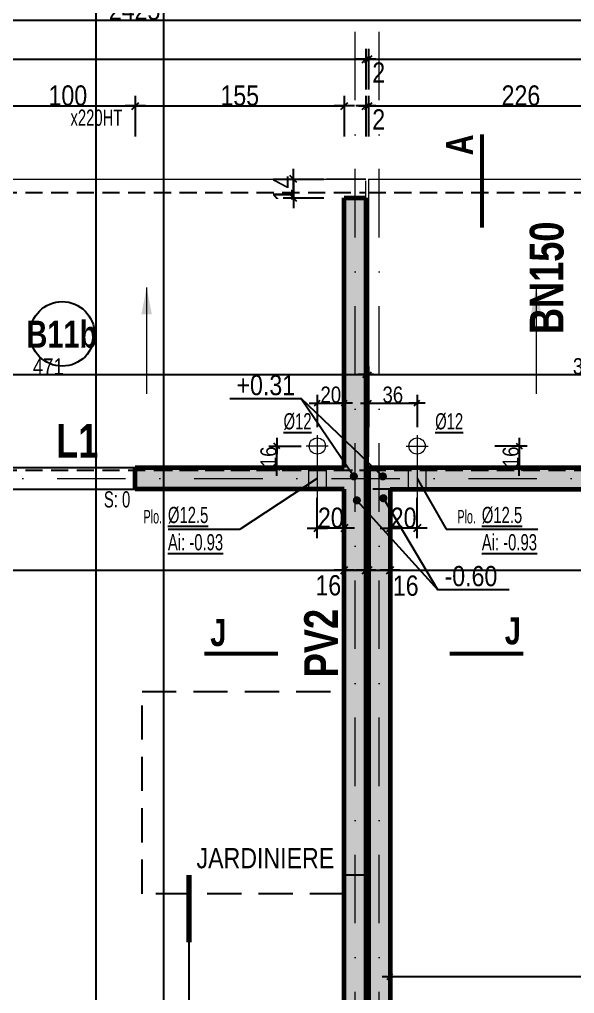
# Model space of a CAD drawing. Header units: millimetres. Extents: x 30537 to 37023, y -37354 to 0.
# Drawn here: x 32076 to 32488, y -34342 to -33620 of the extents above; entities that cross this region are included whole.
import ezdxf
from ezdxf.enums import TextEntityAlignment as Align

# ---------------------------------------------------------------- set-up
doc = ezdxf.new("R2010")
doc.units = ezdxf.units.MM
doc.linetypes.add('CACHEX2', pattern=[19.05, 12.7, -6.35])
doc.linetypes.add('TIRETPTX2', pattern=[50.8, 25.4, -12.7, 0, -12.7])
for name, color, linetype in [('01-Cad  2', 1, 'Continuous'), ('01_cote_gen', 4, 'Continuous'), ('01_linteaux', 2, 'Continuous'), ('01_murs_sup', 2, 'CACHEX2'), ('01_poch_BN', 9, 'Continuous'), ('01_poch_murs', 253, 'Continuous'), ('01_poch_poteaux', 250, 'Continuous'), ('01_resv', 32, 'Continuous'), ('01_texte', 230, 'Continuous'), ('AA_COTES', 2, 'Continuous')]:
    doc.layers.add(name, color=color, linetype=linetype)
doc.layers.add('01_murs_coup', color=5, linetype='Continuous', lineweight=60)
doc.layers.add('01_tram_axes', color=2, linetype='TIRETPTX2', lineweight=9)
doc.styles.add('ARIAL NA', font='ARIALN.TTF')
doc.styles.add('impact', font='impact.ttf')
doc.styles.add('STYLE2', font='ARIALN.TTF')
doc.dimstyles.new('JB50', dxfattribs={"dimscale": 0.1, "dimtxt": 150, "dimasz": 15, "dimexe": 0.1, "dimexo": 0.1, "dimgap": 0.09, "dimtad": 1, "dimdec": 1, "dimdsep": 46, "dimtxsty": 'STYLE2', "dimblk1": 'BOND_G', "dimblk2": 'BOND_D', "dimsah": 1, "dimcen": 1.5, "dimdle": 0.01, "dimse1": 1, "dimse2": 1, "dimclrd": 4, "dimclre": 2, "dimclrt": 6, "dimazin": 2, "dimtfac": 2.333333, "dimtdec": 1, "dimtix": 1, "dimtmove": 2, "dimatfit": 3, "dimldrblk": 'BOND_G', "dimfxl": 1, "dimtolj": 1, "dimtzin": 0, "dimarcsym": 0})
doc.dimstyles.new('JB50res', dxfattribs={"dimscale": 0.1, "dimtxt": 120, "dimasz": 12, "dimexe": 0.1, "dimexo": 0.1, "dimgap": 0.09, "dimtad": 1, "dimdec": 1, "dimdsep": 46, "dimtxsty": 'STYLE2', "dimblk1": 'BOND_G', "dimblk2": 'BOND_D', "dimsah": 1, "dimcen": 1.5, "dimdle": 0.01, "dimse1": 1, "dimse2": 1, "dimclrd": 4, "dimclre": 2, "dimclrt": 6, "dimazin": 2, "dimtfac": 2.333333, "dimtdec": 1, "dimtix": 1, "dimtmove": 2, "dimatfit": 3, "dimldrblk": 'BOND_G', "dimfxl": 1, "dimtolj": 1, "dimtzin": 0, "dimarcsym": 0})

# ---------------------------------------------------------------- blocks, each defined once
blk = doc.blocks.new('BOND_G')
at = {"layer": 'AA_COTES', "color": 0}
for p, q in [((0, -5), (0, 15)), ((5, 0), (-5, 0)), ((1.77, 1.77), (-1.77, -1.77))]:
    blk.add_line(p, q, dxfattribs=at)
blk = doc.blocks.new('BOND_D')
at = {"layer": 'AA_COTES', "color": 0}
for p, q in [((0, 5), (0, -15)), ((5, 0), (-5, 0)), ((-1.77, -1.77), (1.77, 1.77))]:
    blk.add_line(p, q, dxfattribs=at)
blk = doc.blocks.new('*D4085')
at = {"layer": '01_cote_gen', "color": 4, "lineweight": -2, "ltscale": 2, "transparency": 16777216}
blk.add_line((32063.76, -33683.86), (32160.76, -33683.86), dxfattribs=at)
at = {"layer": 'Defpoints', "color": 0, "ltscale": 2, "transparency": 16777216}
for p in [(32062.26, -33682.41), (32162.26, -33682.41), (32162.26, -33683.86)]:
    blk.add_point(p, dxfattribs=at)
at = {"layer": '01_cote_gen', "color": 4, "lineweight": -2, "ltscale": 2, "transparency": 16777216, "xscale": 1.5, "yscale": 1.5, "zscale": 1.5, "rotation": 180}
blk.add_blockref('BOND_G', (32062.26, -33683.86), dxfattribs=at)
at = {"layer": '01_cote_gen', "color": 4, "lineweight": -2, "ltscale": 2, "transparency": 16777216, "xscale": 1.5, "yscale": 1.5, "zscale": 1.5}
blk.add_blockref('BOND_D', (32162.26, -33683.86), dxfattribs=at)
at = {"layer": '01_cote_gen', "color": 6, "lineweight": 0, "ltscale": 2, "transparency": 16777216, "insert": (32112.26, -33676.19), "char_height": 15, "attachment_point": 5, "style": 'STYLE2'}
blk.add_mtext('\\A1;100', dxfattribs=at)
blk = doc.blocks.new('*D4086')
at = {"layer": '01_cote_gen', "color": 4, "lineweight": -2, "ltscale": 2, "transparency": 16777216}
blk.add_line((32336.76, -33683.86), (32559.76, -33683.86), dxfattribs=at)
at = {"layer": 'Defpoints', "color": 0, "ltscale": 2, "transparency": 16777216}
for p in [(32335.26, -33683.31), (32561.26, -33682.41), (32561.26, -33683.86)]:
    blk.add_point(p, dxfattribs=at)
at = {"layer": '01_cote_gen', "color": 4, "lineweight": -2, "ltscale": 2, "transparency": 16777216, "xscale": 1.5, "yscale": 1.5, "zscale": 1.5, "rotation": 180}
blk.add_blockref('BOND_G', (32335.26, -33683.86), dxfattribs=at)
at = {"layer": '01_cote_gen', "color": 4, "lineweight": -2, "ltscale": 2, "transparency": 16777216, "xscale": 1.5, "yscale": 1.5, "zscale": 1.5}
blk.add_blockref('BOND_D', (32561.26, -33683.86), dxfattribs=at)
at = {"layer": '01_cote_gen', "color": 6, "lineweight": 0, "ltscale": 2, "transparency": 16777216, "insert": (32448.26, -33676.19), "char_height": 15, "attachment_point": 5, "style": 'STYLE2'}
blk.add_mtext('\\A1;226', dxfattribs=at)
blk = doc.blocks.new('*D4115')
at = {"layer": '01_cote_gen', "color": 4, "lineweight": -2, "ltscale": 2, "transparency": 16777216}
blk.add_line((32163.76, -33683.86), (32315.76, -33683.86), dxfattribs=at)
at = {"layer": 'Defpoints', "color": 0, "ltscale": 2, "transparency": 16777216}
for p in [(32317.26, -33683.86), (32162.26, -33697.87), (32317.26, -33718.87)]:
    blk.add_point(p, dxfattribs=at)
at = {"layer": '01_cote_gen', "color": 4, "lineweight": -2, "ltscale": 2, "transparency": 16777216, "xscale": 1.5, "yscale": 1.5, "zscale": 1.5, "rotation": 180}
blk.add_blockref('BOND_G', (32162.26, -33683.86), dxfattribs=at)
at = {"layer": '01_cote_gen', "color": 4, "lineweight": -2, "ltscale": 2, "transparency": 16777216, "xscale": 1.5, "yscale": 1.5, "zscale": 1.5}
blk.add_blockref('BOND_D', (32317.26, -33683.86), dxfattribs=at)
at = {"layer": '01_cote_gen', "color": 6, "lineweight": 0, "ltscale": 2, "transparency": 16777216, "insert": (32239.76, -33676.19), "char_height": 15, "attachment_point": 5, "style": 'STYLE2'}
blk.add_mtext('\\A1;155', dxfattribs=at)
blk = doc.blocks.new('*D4119')
at = {"layer": '01_cote_gen', "color": 4, "lineweight": -2, "ltscale": 0.1, "transparency": 16777216}
blk.add_line((30950.77, -33620.33), (33372.76, -33620.33), dxfattribs=at)
at = {"layer": 'Defpoints', "color": 0, "ltscale": 0.1, "transparency": 16777216}
for p in [(33374.26, -33620.33), (30949.27, -33675.4), (33374.26, -33675.4)]:
    blk.add_point(p, dxfattribs=at)
at = {"layer": '01_cote_gen', "color": 4, "lineweight": -2, "ltscale": 0.1, "transparency": 16777216, "xscale": 1.5, "yscale": 1.5, "zscale": 1.5, "rotation": 180}
blk.add_blockref('BOND_G', (30949.27, -33620.33), dxfattribs=at)
at = {"layer": '01_cote_gen', "color": 4, "lineweight": -2, "ltscale": 0.1, "transparency": 16777216, "xscale": 1.5, "yscale": 1.5, "zscale": 1.5}
blk.add_blockref('BOND_D', (33374.26, -33620.33), dxfattribs=at)
at = {"layer": '01_cote_gen', "color": 6, "ltscale": 0.1, "transparency": 16777216, "insert": (32161.76, -33612.67), "char_height": 15, "attachment_point": 5, "style": 'STYLE2'}
blk.add_mtext('\\A1;2425', dxfattribs=at)
blk = doc.blocks.new('*D4120')
at = {"layer": '01_cote_gen', "color": 4, "lineweight": -2, "ltscale": 0.1, "transparency": 16777216}
blk.add_line((32336.76, -33649.1), (33372.76, -33649.1), dxfattribs=at)
at = {"layer": 'Defpoints', "color": 0, "ltscale": 0.1, "transparency": 16777216}
for p in [(32335.26, -33644.32), (33374.26, -33644.32), (33374.26, -33649.1)]:
    blk.add_point(p, dxfattribs=at)
at = {"layer": '01_cote_gen', "color": 4, "lineweight": -2, "ltscale": 0.1, "transparency": 16777216, "xscale": 1.5, "yscale": 1.5, "zscale": 1.5, "rotation": 180}
blk.add_blockref('BOND_G', (32335.26, -33649.1), dxfattribs=at)
at = {"layer": '01_cote_gen', "color": 4, "lineweight": -2, "ltscale": 0.1, "transparency": 16777216, "xscale": 1.5, "yscale": 1.5, "zscale": 1.5}
blk.add_blockref('BOND_D', (33374.26, -33649.1), dxfattribs=at)
at = {"layer": '01_cote_gen', "color": 6, "ltscale": 0.1, "transparency": 16777216, "insert": (32854.76, -33641.44), "char_height": 15, "attachment_point": 5, "style": 'STYLE2'}
blk.add_mtext('\\A1;1039', dxfattribs=at)
blk = doc.blocks.new('*D4121')
at = {"layer": '01_cote_gen', "color": 4, "lineweight": -2, "ltscale": 0.1, "transparency": 16777216}
blk.add_line((30950.77, -33649.1), (32331.76, -33649.1), dxfattribs=at)
at = {"layer": 'Defpoints', "color": 0, "ltscale": 0.1, "transparency": 16777216}
for p in [(30949.27, -33644.32), (32333.26, -33649.1), (32333.26, -33718.87)]:
    blk.add_point(p, dxfattribs=at)
at = {"layer": '01_cote_gen', "color": 4, "lineweight": -2, "ltscale": 0.1, "transparency": 16777216, "xscale": 1.5, "yscale": 1.5, "zscale": 1.5, "rotation": 180}
blk.add_blockref('BOND_G', (30949.27, -33649.1), dxfattribs=at)
at = {"layer": '01_cote_gen', "color": 4, "lineweight": -2, "ltscale": 0.1, "transparency": 16777216, "xscale": 1.5, "yscale": 1.5, "zscale": 1.5}
blk.add_blockref('BOND_D', (32333.26, -33649.1), dxfattribs=at)
at = {"layer": '01_cote_gen', "color": 6, "ltscale": 0.1, "transparency": 16777216, "insert": (31641.26, -33641.44), "char_height": 15, "attachment_point": 5, "style": 'STYLE2'}
blk.add_mtext('\\A1;1384', dxfattribs=at)
blk = doc.blocks.new('*D4122')
at = {"layer": '01_cote_gen', "color": 4, "lineweight": -2, "ltscale": 0.1, "transparency": 16777216}
for p, q in [((32331.76, -33649.1), (32330.26, -33649.1)), ((32335.26, -33649.1), (32333.26, -33649.1)), ((32336.76, -33649.1), (32338.26, -33649.1))]:
    blk.add_line(p, q, dxfattribs=at)
at = {"layer": 'Defpoints', "color": 0, "ltscale": 0.1, "transparency": 16777216}
for p in [(32333.26, -33641.6), (32335.26, -33641.6), (32333.26, -33649.1)]:
    blk.add_point(p, dxfattribs=at)
at = {"layer": '01_cote_gen', "color": 4, "lineweight": -2, "ltscale": 0.1, "transparency": 16777216, "xscale": 1.5, "yscale": 1.5, "zscale": 1.5}
blk.add_blockref('BOND_D', (32333.26, -33649.1), dxfattribs=at)
at = {"layer": '01_cote_gen', "color": 4, "lineweight": -2, "ltscale": 0.1, "transparency": 16777216, "xscale": 1.5, "yscale": 1.5, "zscale": 1.5, "rotation": 180}
blk.add_blockref('BOND_G', (32335.26, -33649.1), dxfattribs=at)
at = {"layer": '01_cote_gen', "color": 6, "ltscale": 0.1, "transparency": 16777216, "insert": (32342.79, -33659.05), "char_height": 15, "attachment_point": 5, "style": 'STYLE2'}
blk.add_mtext('\\A1;2', dxfattribs=at)
blk = doc.blocks.new('*D4126')
at = {"layer": '01_cote_gen', "color": 4, "lineweight": -2, "ltscale": 2, "transparency": 16777216}
blk.add_line((32369.76, -33996.93), (32352.76, -33996.93), dxfattribs=at)
at = {"layer": 'Defpoints', "color": 0, "ltscale": 2, "transparency": 16777216}
for p in [(32371.26, -33974.43), (32351.26, -33976.97), (32351.26, -33996.93)]:
    blk.add_point(p, dxfattribs=at)
at = {"layer": '01_cote_gen', "color": 4, "lineweight": -2, "ltscale": 2, "transparency": 16777216, "xscale": 1.5, "yscale": 1.5, "zscale": 1.5, "rotation": 180}
blk.add_blockref('BOND_D', (32351.26, -33996.93), dxfattribs=at)
at = {"layer": '01_cote_gen', "color": 4, "lineweight": -2, "ltscale": 2, "transparency": 16777216, "xscale": 1.5, "yscale": 1.5, "zscale": 1.5}
blk.add_blockref('BOND_G', (32371.26, -33996.93), dxfattribs=at)
at = {"layer": '01_cote_gen', "color": 6, "lineweight": 0, "ltscale": 2, "transparency": 16777216, "insert": (32361.26, -33989.26), "char_height": 15, "attachment_point": 5, "style": 'STYLE2'}
blk.add_mtext('\\A1;20', dxfattribs=at)
blk = doc.blocks.new('*D4167')
at = {"layer": '01_cote_gen', "color": 4, "lineweight": -2, "ltscale": 0.1, "transparency": 16777216}
blk.add_line((31584.76, -34028), (32315.76, -34028), dxfattribs=at)
at = {"layer": 'Defpoints', "color": 0, "ltscale": 0.1, "transparency": 16777216}
for p in [(32317.26, -34028), (31583.26, -34057.42), (32317.26, -34066.37)]:
    blk.add_point(p, dxfattribs=at)
at = {"layer": '01_cote_gen', "color": 4, "lineweight": -2, "ltscale": 0.1, "transparency": 16777216, "xscale": 1.5, "yscale": 1.5, "zscale": 1.5, "rotation": 180}
blk.add_blockref('BOND_G', (31583.26, -34028), dxfattribs=at)
at = {"layer": '01_cote_gen', "color": 4, "lineweight": -2, "ltscale": 0.1, "transparency": 16777216, "xscale": 1.5, "yscale": 1.5, "zscale": 1.5}
blk.add_blockref('BOND_D', (32317.26, -34028), dxfattribs=at)
at = {"layer": '01_cote_gen', "color": 6, "ltscale": 0.1, "transparency": 16777216, "insert": (31950.26, -34020.33), "char_height": 15, "attachment_point": 5, "style": 'STYLE2'}
blk.add_mtext('\\A1;734', dxfattribs=at)
blk = doc.blocks.new('*D4168')
at = {"layer": '01_cote_gen', "color": 4, "lineweight": -2, "ltscale": 0.1, "transparency": 16777216}
blk.add_line((32318.76, -34028), (32331.76, -34028), dxfattribs=at)
at = {"layer": 'Defpoints', "color": 0, "ltscale": 0.1, "transparency": 16777216}
for p in [(32333.26, -34028), (32333.26, -34036.07), (32317.26, -34066.37)]:
    blk.add_point(p, dxfattribs=at)
at = {"layer": '01_cote_gen', "color": 4, "lineweight": -2, "ltscale": 0.1, "transparency": 16777216, "xscale": 1.5, "yscale": 1.5, "zscale": 1.5, "rotation": 180}
blk.add_blockref('BOND_G', (32317.26, -34028), dxfattribs=at)
at = {"layer": '01_cote_gen', "color": 4, "lineweight": -2, "ltscale": 0.1, "transparency": 16777216, "xscale": 1.5, "yscale": 1.5, "zscale": 1.5}
blk.add_blockref('BOND_D', (32333.26, -34028), dxfattribs=at)
at = {"layer": '01_cote_gen', "color": 6, "ltscale": 0.1, "transparency": 16777216, "insert": (32305.41, -34039.37), "char_height": 15, "attachment_point": 5, "style": 'STYLE2'}
blk.add_mtext('\\A1;16', dxfattribs=at)
blk = doc.blocks.new('*D4169')
at = {"layer": '01_cote_gen', "color": 4, "lineweight": -2, "ltscale": 0.1, "transparency": 16777216}
blk.add_line((32336.76, -34028), (32349.76, -34028), dxfattribs=at)
at = {"layer": 'Defpoints', "color": 0, "ltscale": 0.1, "transparency": 16777216}
for p in [(32351.26, -34028), (32335.26, -34043.41), (32351.26, -34043.41)]:
    blk.add_point(p, dxfattribs=at)
at = {"layer": '01_cote_gen', "color": 4, "lineweight": -2, "ltscale": 0.1, "transparency": 16777216, "xscale": 1.5, "yscale": 1.5, "zscale": 1.5, "rotation": 180}
blk.add_blockref('BOND_G', (32335.26, -34028), dxfattribs=at)
at = {"layer": '01_cote_gen', "color": 4, "lineweight": -2, "ltscale": 0.1, "transparency": 16777216, "xscale": 1.5, "yscale": 1.5, "zscale": 1.5}
blk.add_blockref('BOND_D', (32351.26, -34028), dxfattribs=at)
at = {"layer": '01_cote_gen', "color": 6, "ltscale": 0.1, "transparency": 16777216, "insert": (32362.84, -34039.62), "char_height": 15, "attachment_point": 5, "style": 'STYLE2'}
blk.add_mtext('\\A1;16', dxfattribs=at)
blk = doc.blocks.new('*D4170')
at = {"layer": '01_cote_gen', "color": 4, "lineweight": -2, "ltscale": 0.1, "transparency": 16777216}
blk.add_line((32352.76, -34028), (33356.76, -34028), dxfattribs=at)
at = {"layer": 'Defpoints', "color": 0, "ltscale": 0.1, "transparency": 16777216}
for p in [(33358.26, -34028), (32351.26, -34043.41), (33358.26, -34047.22)]:
    blk.add_point(p, dxfattribs=at)
at = {"layer": '01_cote_gen', "color": 4, "lineweight": -2, "ltscale": 0.1, "transparency": 16777216, "xscale": 1.5, "yscale": 1.5, "zscale": 1.5, "rotation": 180}
blk.add_blockref('BOND_G', (32351.26, -34028), dxfattribs=at)
at = {"layer": '01_cote_gen', "color": 4, "lineweight": -2, "ltscale": 0.1, "transparency": 16777216, "xscale": 1.5, "yscale": 1.5, "zscale": 1.5}
blk.add_blockref('BOND_D', (33358.26, -34028), dxfattribs=at)
at = {"layer": '01_cote_gen', "color": 6, "ltscale": 0.1, "transparency": 16777216, "insert": (32854.76, -34020.33), "char_height": 15, "attachment_point": 5, "style": 'STYLE2'}
blk.add_mtext('\\A1;1007', dxfattribs=at)
blk = doc.blocks.new('*D4257')
at = {"layer": '01_cote_gen', "color": 4, "lineweight": -2, "ltscale": 0.1, "transparency": 16777216}
for p, q in [((32331.76, -33683.86), (32330.26, -33683.86)), ((32335.26, -33683.86), (32333.26, -33683.86)), ((32336.76, -33683.86), (32338.26, -33683.86))]:
    blk.add_line(p, q, dxfattribs=at)
at = {"layer": 'Defpoints', "color": 0, "ltscale": 0.1, "transparency": 16777216}
for p in [(32333.26, -33676.36), (32335.26, -33676.36), (32333.26, -33683.86)]:
    blk.add_point(p, dxfattribs=at)
at = {"layer": '01_cote_gen', "color": 4, "lineweight": -2, "ltscale": 0.1, "transparency": 16777216, "xscale": 1.5, "yscale": 1.5, "zscale": 1.5}
blk.add_blockref('BOND_D', (32333.26, -33683.86), dxfattribs=at)
at = {"layer": '01_cote_gen', "color": 4, "lineweight": -2, "ltscale": 0.1, "transparency": 16777216, "xscale": 1.5, "yscale": 1.5, "zscale": 1.5, "rotation": 180}
blk.add_blockref('BOND_G', (32335.26, -33683.86), dxfattribs=at)
at = {"layer": '01_cote_gen', "color": 6, "ltscale": 0.1, "transparency": 16777216, "insert": (32342.79, -33693.81), "char_height": 15, "attachment_point": 5, "style": 'STYLE2'}
blk.add_mtext('\\A1;2', dxfattribs=at)
blk = doc.blocks.new('*D4276')
at = {"layer": '01_cote_gen', "color": 4, "lineweight": -2, "ltscale": 2, "transparency": 16777216}
for p, q in [((32279.49, -33736.51), (32279.49, -33735.01)), ((32279.49, -33738.01), (32279.49, -33752.01)), ((32279.49, -33753.51), (32279.49, -33755.01))]:
    blk.add_line(p, q, dxfattribs=at)
at = {"layer": 'Defpoints', "color": 0, "ltscale": 2, "transparency": 16777216}
for p in [(32315.26, -33738.01), (32279.49, -33752.01), (32319.73, -33752.01)]:
    blk.add_point(p, dxfattribs=at)
at = {"layer": '01_cote_gen', "color": 4, "lineweight": -2, "ltscale": 2, "transparency": 16777216, "xscale": 1.5, "yscale": 1.5, "zscale": 1.5}
for name, p, rotation in [('BOND_G', (32279.49, -33738.01), 270), ('BOND_D', (32279.49, -33752.01), 90)]:
    blk.add_blockref(name, p, dxfattribs=dict(at, rotation=rotation))
at = {"layer": '01_cote_gen', "color": 6, "lineweight": 0, "ltscale": 2, "transparency": 16777216, "insert": (32271.95, -33745.01), "char_height": 15, "attachment_point": 5, "rotation": 90, "style": 'STYLE2'}
blk.add_mtext('\\A1;14', dxfattribs=at)
blk = doc.blocks.new('*D3909')
at = {"layer": '01_cote_gen', "color": 4, "lineweight": -2, "transparency": 16777216}
blk.add_line((32336.46, -33904.11), (32370.06, -33904.11), dxfattribs=at)
at = {"layer": 'Defpoints', "color": 0, "transparency": 16777216}
for p in [(32371.26, -33904.11), (32335.26, -33914.33), (32371.26, -33937.19)]:
    blk.add_point(p, dxfattribs=at)
at = {"layer": '01_cote_gen', "color": 4, "lineweight": -2, "transparency": 16777216, "xscale": 1.2, "yscale": 1.2, "zscale": 1.2, "rotation": 180}
blk.add_blockref('BOND_G', (32335.26, -33904.11), dxfattribs=at)
at = {"layer": '01_cote_gen', "color": 4, "lineweight": -2, "transparency": 16777216, "xscale": 1.2, "yscale": 1.2, "zscale": 1.2}
blk.add_blockref('BOND_D', (32371.26, -33904.11), dxfattribs=at)
at = {"layer": '01_cote_gen', "color": 6, "lineweight": 0, "transparency": 16777216, "insert": (32353.26, -33897.98), "char_height": 12, "attachment_point": 5, "style": 'STYLE2'}
blk.add_mtext('\\A1;36', dxfattribs=at)
blk = doc.blocks.new('*D4277')
at = {"layer": '01_cote_gen', "color": 4, "lineweight": -2, "transparency": 16777216}
blk.add_line((32446.96, -33937.21), (32446.96, -33950.81), dxfattribs=at)
at = {"layer": 'Defpoints', "color": 0, "transparency": 16777216}
for p in [(32379.42, -33936.01), (32421.01, -33952.01), (32446.96, -33952.01)]:
    blk.add_point(p, dxfattribs=at)
at = {"layer": '01_cote_gen', "color": 4, "lineweight": -2, "transparency": 16777216, "xscale": 1.2, "yscale": 1.2, "zscale": 1.2}
for name, p, rotation in [('BOND_G', (32446.96, -33936.01), 90), ('BOND_D', (32446.96, -33952.01), 270)]:
    blk.add_blockref(name, p, dxfattribs=dict(at, rotation=rotation))
at = {"layer": '01_cote_gen', "color": 6, "lineweight": 0, "transparency": 16777216, "insert": (32440.82, -33944.01), "char_height": 12, "attachment_point": 5, "rotation": 90, "style": 'STYLE2'}
blk.add_mtext('\\A1;16', dxfattribs=at)
blk = doc.blocks.new('*D4391')
at = {"layer": '01_cote_gen', "color": 4, "lineweight": -2, "ltscale": 0.1, "transparency": 16777216}
blk.add_line((32352.46, -34329.35), (32716.08, -34329.35), dxfattribs=at)
at = {"layer": 'Defpoints', "color": 0, "ltscale": 0.1, "transparency": 16777216}
for p in [(32717.28, -34329.35), (32351.26, -34360.03), (32717.28, -34373.99)]:
    blk.add_point(p, dxfattribs=at)
at = {"layer": '01_cote_gen', "color": 4, "lineweight": -2, "ltscale": 0.1, "transparency": 16777216, "xscale": 1.2, "yscale": 1.2, "zscale": 1.2, "rotation": 180}
blk.add_blockref('BOND_G', (32351.26, -34329.35), dxfattribs=at)
at = {"layer": '01_cote_gen', "color": 4, "lineweight": -2, "ltscale": 0.1, "transparency": 16777216, "xscale": 1.2, "yscale": 1.2, "zscale": 1.2}
blk.add_blockref('BOND_D', (32717.28, -34329.35), dxfattribs=at)
at = {"layer": '01_cote_gen', "color": 6, "ltscale": 0.1, "transparency": 16777216, "insert": (32534.27, -34323.22), "char_height": 12, "attachment_point": 5, "style": 'STYLE2'}
blk.add_mtext('\\A1;366', dxfattribs=at)
blk = doc.blocks.new('*D4416')
at = {"layer": '01_poch_poteaux', "color": 4, "lineweight": -2, "ltscale": 0.1, "transparency": 16777216}
blk.add_line((32267.26, -33950.81), (32267.26, -33937.21), dxfattribs=at)
at = {"layer": 'Defpoints', "color": 0, "ltscale": 0.1, "transparency": 16777216}
for p in [(32267.26, -33936.01), (32289.11, -33936.01), (32284.06, -33952.01)]:
    blk.add_point(p, dxfattribs=at)
at = {"layer": '01_poch_poteaux', "color": 4, "lineweight": -2, "ltscale": 0.1, "transparency": 16777216, "xscale": 1.2, "yscale": 1.2, "zscale": 1.2}
for name, p, rotation in [('BOND_D', (32267.26, -33936.01), 90), ('BOND_G', (32267.26, -33952.01), 270)]:
    blk.add_blockref(name, p, dxfattribs=dict(at, rotation=rotation))
at = {"layer": '01_poch_poteaux', "color": 6, "ltscale": 0.1, "transparency": 16777216, "insert": (32261.13, -33944.01), "char_height": 12, "attachment_point": 5, "rotation": 90, "style": 'STYLE2'}
blk.add_mtext('\\A1;16', dxfattribs=at)
blk = doc.blocks.new('*D4069')
at = {"layer": '01_poch_poteaux', "color": 4, "lineweight": -2, "ltscale": 0.1, "transparency": 16777216}
blk.add_line((32298.46, -33904.11), (32316.06, -33904.11), dxfattribs=at)
at = {"layer": 'Defpoints', "color": 0, "ltscale": 0.1, "transparency": 16777216}
for p in [(32317.26, -33904.11), (32317.26, -33906.57), (32297.26, -33925.66)]:
    blk.add_point(p, dxfattribs=at)
at = {"layer": '01_poch_poteaux', "color": 4, "lineweight": -2, "ltscale": 0.1, "transparency": 16777216, "xscale": 1.2, "yscale": 1.2, "zscale": 1.2, "rotation": 180}
blk.add_blockref('BOND_G', (32297.26, -33904.11), dxfattribs=at)
at = {"layer": '01_poch_poteaux', "color": 4, "lineweight": -2, "ltscale": 0.1, "transparency": 16777216, "xscale": 1.2, "yscale": 1.2, "zscale": 1.2}
blk.add_blockref('BOND_D', (32317.26, -33904.11), dxfattribs=at)
at = {"layer": '01_poch_poteaux', "color": 6, "ltscale": 0.1, "transparency": 16777216, "insert": (32307.26, -33897.98), "char_height": 12, "attachment_point": 5, "style": 'STYLE2'}
blk.add_mtext('\\A1;20', dxfattribs=at)
blk = doc.blocks.new('*D4417')
at = {"layer": '01_cote_gen', "color": 4, "lineweight": -2, "ltscale": 2, "transparency": 16777216}
blk.add_line((32315.76, -33996.93), (32298.76, -33996.93), dxfattribs=at)
at = {"layer": 'Defpoints', "color": 0, "ltscale": 2, "transparency": 16777216}
for p in [(32297.26, -33975.62), (32317.26, -33982.18), (32297.26, -33996.93)]:
    blk.add_point(p, dxfattribs=at)
at = {"layer": '01_cote_gen', "color": 4, "lineweight": -2, "ltscale": 2, "transparency": 16777216, "xscale": 1.5, "yscale": 1.5, "zscale": 1.5, "rotation": 180}
blk.add_blockref('BOND_D', (32297.26, -33996.93), dxfattribs=at)
at = {"layer": '01_cote_gen', "color": 4, "lineweight": -2, "ltscale": 2, "transparency": 16777216, "xscale": 1.5, "yscale": 1.5, "zscale": 1.5}
blk.add_blockref('BOND_G', (32317.26, -33996.93), dxfattribs=at)
at = {"layer": '01_cote_gen', "color": 6, "lineweight": 0, "ltscale": 2, "transparency": 16777216, "insert": (32307.26, -33989.26), "char_height": 15, "attachment_point": 5, "style": 'STYLE2'}
blk.add_mtext('\\A1;20', dxfattribs=at)
blk = doc.blocks.new('*D4420')
at = {"layer": '01_cote_gen', "color": 4, "lineweight": -2, "ltscale": 0.1, "transparency": 16777216}
blk.add_line((31863.46, -33883.07), (32332.07, -33883.07), dxfattribs=at)
at = {"layer": 'Defpoints', "color": 0, "ltscale": 0.1, "transparency": 16777216}
for p in [(32333.27, -33883.07), (31862.26, -33901.07), (32333.27, -33951.59)]:
    blk.add_point(p, dxfattribs=at)
at = {"layer": '01_cote_gen', "color": 4, "lineweight": -2, "ltscale": 0.1, "transparency": 16777216, "xscale": 1.2, "yscale": 1.2, "zscale": 1.2, "rotation": 180}
blk.add_blockref('BOND_G', (31862.26, -33883.07), dxfattribs=at)
at = {"layer": '01_cote_gen', "color": 4, "lineweight": -2, "ltscale": 0.1, "transparency": 16777216, "xscale": 1.2, "yscale": 1.2, "zscale": 1.2}
blk.add_blockref('BOND_D', (32333.27, -33883.07), dxfattribs=at)
at = {"layer": '01_cote_gen', "color": 6, "ltscale": 0.1, "transparency": 16777216, "insert": (32097.76, -33877.04), "char_height": 12, "attachment_point": 5, "style": 'STYLE2'}
blk.add_mtext('\\A1;471', dxfattribs=at)
blk = doc.blocks.new('*D4422')
at = {"layer": '01_cote_gen', "color": 4, "lineweight": -2, "ltscale": 0.1, "transparency": 16777216}
blk.add_line((32336.46, -33883.07), (32660.06, -33883.07), dxfattribs=at)
at = {"layer": 'Defpoints', "color": 0, "ltscale": 0.1, "transparency": 16777216}
for p in [(32661.26, -33883.07), (32661.26, -33893), (32335.26, -33952.01)]:
    blk.add_point(p, dxfattribs=at)
at = {"layer": '01_cote_gen', "color": 4, "lineweight": -2, "ltscale": 0.1, "transparency": 16777216, "xscale": 1.2, "yscale": 1.2, "zscale": 1.2, "rotation": 180}
blk.add_blockref('BOND_G', (32335.26, -33883.07), dxfattribs=at)
at = {"layer": '01_cote_gen', "color": 4, "lineweight": -2, "ltscale": 0.1, "transparency": 16777216, "xscale": 1.2, "yscale": 1.2, "zscale": 1.2}
blk.add_blockref('BOND_D', (32661.26, -33883.07), dxfattribs=at)
at = {"layer": '01_cote_gen', "color": 6, "ltscale": 0.1, "transparency": 16777216, "insert": (32498.26, -33876.93), "char_height": 12, "attachment_point": 5, "style": 'STYLE2'}
blk.add_mtext('\\A1;326', dxfattribs=at)

msp = doc.modelspace()

# ---------------------------------------------------------------- hatches: boundary and pattern name
at = {"layer": '01_poch_murs', "ltscale": 0.1}
h = msp.add_hatch(color=256, dxfattribs=at)
h.dxf.hatch_style = 1
h.paths.add_polyline_path([(31662.26, -33952.01), (31565.27, -33952.01), (31565.27, -33752.01), (31565.27, -33952.01), (31462.26, -33952.01), (31462.26, -33968.01), (31565.26, -33968.01), (31565.26, -34613.01), (31583.26, -34613.01), (31583.26, -34579.01), (31959.27, -34579.01), (31959.26, -34560.98), (31583.26, -34561.01), (31583.26, -33968.01), (31662.26, -33968.01)])
h.paths.add_polyline_path([(31362.26, -33952.01), (31262.26, -33952.01), (31262.26, -33968.01), (31362.26, -33968.01)])
h.paths.add_polyline_path([(31062.26, -33952.01), (30949.27, -33952.01), (30949.27, -34424.01), (30965.27, -34424.01), (30965.27, -33968.01), (31062.26, -33968.01)])
h.paths.add_polyline_path([(32062.26, -33952.01), (31862.26, -33952.01), (31862.26, -33968.01), (32062.26, -33968.01)])
h.paths.add_polyline_path([(32333.26, -33752.01), (32317.27, -33752.01), (32317.27, -33952.01), (32317.26, -33952.01), (32162.26, -33952.01), (32162.26, -33968.01), (32317.26, -33968.01), (32317.26, -34561.01), (32061.26, -34561.01), (32061.26, -34579.01), (32333.26, -34578.99)])
h.paths.add_polyline_path([(32561.26, -33952.01), (32335.26, -33952.01), (32335.26, -34579.01), (32587.26, -34579.01), (32587.26, -34561.01), (32351.26, -34561.01), (32351.26, -33968.01), (32561.26, -33968.01)])
h.paths.add_polyline_path([(32819.26, -33952.01), (32661.26, -33952.01), (32661.26, -33968.01), (32819.26, -33968.01)])
h.paths.add_polyline_path([(33137.26, -33952.01), (32919.26, -33952.01), (32919.26, -33968.01), (33137.26, -33968.01)])
h.paths.add_polyline_path([(33374.26, -33952.01), (33237.26, -33952.01), (33237.26, -33968.01), (33358.26, -33968.01), (33358.26, -34019.01), (33374.26, -34019.01)])
h.paths.add_polyline_path([(33374.26, -34219.01), (33358.26, -34219.01), (33358.76, -34365.05), (33374.76, -34365.05)])
h.paths.add_polyline_path([(33374.76, -34465.05), (33358.76, -34465.05), (33358.26, -34635.01), (32932.26, -34635.01), (32932.26, -34570.01), (32912.26, -34570.01), (32912.26, -34635.01), (32746.26, -34635.01), (32746.26, -34561.01), (32689.26, -34561.01), (32689.26, -34579.01), (32728.26, -34579.01), (32728.26, -34709.01), (32689.26, -34709.01), (32689.26, -34727.01), (32746.26, -34727.01), (32746.26, -34653.01), (32912.26, -34653.01), (32912.26, -34718.01), (32932.26, -34718.01), (32932.26, -34653.01), (33358.26, -34653.01), (33358.26, -34823.01), (33374.26, -34823.01)])
h.paths.add_polyline_path([(32587.26, -34709.01), (32335.26, -34709.01), (32335.26, -35336.01), (32596.26, -35336.01), (32596.26, -35320.01), (32351.26, -35320.01), (32351.26, -34727.01), (32587.26, -34727.01)])
h.paths.add_polyline_path([(33374.26, -34923.01), (33358.26, -34923.01), (33358.26, -35019.01), (33374.26, -35019.01)])
h.paths.add_polyline_path([(31977.26, -34741.99), (31992.26, -34741.99), (31992.26, -34723.99), (31894.26, -34723.99), (31894.26, -34741.99), (31957.26, -34741.99), (31957.26, -34904.99), (31732.26, -34904.99), (31732.26, -34741.99), (31792.26, -34741.99), (31792.26, -34723.99), (31712.26, -34723.99), (31712.26, -35144.98), (31938.23, -35144.98), (31938.23, -35309.98), (31713.26, -35309.98), (31713.26, -35493.98), (31731.26, -35493.98), (31731.26, -35329.98), (31958.23, -35329.98), (31958.23, -35101.99), (32317.26, -35101.99), (32317.26, -35375.01), (32333.26, -35375.01), (32333.26, -34723.99), (32094.26, -34723.99), (32094.26, -34741.99), (32317.26, -34741.99), (32317.26, -35081.99), (31977.26, -35081.99)])
h.paths.add_polyline_path([(31957.26, -34924.99), (31957.26, -35014.99), (31732.26, -35014.99), (31732.26, -34924.99)], flags=16)
h.paths.add_polyline_path([(31957.26, -35034.99), (31957.26, -35081.99), (31938.23, -35081.99), (31938.23, -35124.98), (31732.26, -35124.98), (31732.26, -35034.99)], flags=16)
h.paths.add_polyline_path([(31583.26, -34715.01), (31565.26, -34715.01), (31565.26, -34779.01), (30965.27, -34779.01), (30965.27, -34524.01), (30949.27, -34524.01), (30949.27, -34924.01), (30965.27, -34924.01), (30965.27, -34797.01), (31565.26, -34797.01), (31565.26, -35203), (31583.26, -35203)])
h.paths.add_polyline_path([(31583.26, -35305), (31565.26, -35305), (31565.29, -35591.01), (30965.29, -35591.01), (30965.27, -35529.01), (30949.27, -35529.01), (30949.27, -35820.01), (30965.27, -35820.01), (30965.29, -35609.01), (31565.29, -35609.01), (31565.26, -35814.01), (31606.26, -35814.01), (31606.26, -35796.01), (31583.26, -35796.01)])
h.paths.add_polyline_path([(31731.26, -35595.98), (31713.26, -35595.98), (31713.26, -35796.01), (31708.26, -35796.01), (31708.26, -35814.01), (31713.26, -35814.01), (31713.26, -36205), (31482.26, -36205), (31482.26, -36223), (31713.26, -36223), (31713.26, -36381.01), (31953.26, -36381.01), (31953.26, -36645.01), (31698.27, -36645.01), (31698.27, -36661.01), (32031.27, -36661.01), (32031.27, -36645.01), (31969.26, -36645.01), (31969.26, -36381.01), (31987.26, -36381.01), (31987.26, -36365.01), (31731.26, -36365.01)])
h.paths.add_polyline_path([(32333.26, -35475.01), (32317.26, -35475.01), (32317.26, -35719.01), (32333.26, -35719.01)])
h.paths.add_polyline_path([(32333.26, -35819.01), (32317.26, -35819.01), (32317.26, -36019.01), (32333.26, -36019.01)])
h.paths.add_polyline_path([(32333.26, -36119.01), (32317.26, -36119.01), (32317.26, -36365.01), (32287.26, -36365.01), (32287.26, -36381.01), (32333.26, -36381.01)])
h.paths.add_polyline_path([(31328.27, -36365), (31290.27, -36365.01), (31290.27, -36381.01), (31312.27, -36381), (31312.27, -36645), (31251.27, -36645.01), (31251.27, -36661.01), (31351.27, -36661.01), (31351.27, -36645.01), (31328.27, -36645.01)])
h.paths.add_polyline_path([(30965.27, -36225.01), (30949.27, -36225.01), (30949.27, -36381.01), (30990.27, -36381.01), (30990.27, -36365.01), (30965.27, -36365.01)])
h.paths.add_polyline_path([(30965.27, -35920.01), (30949.27, -35920.01), (30949.27, -36125.01), (30965.27, -36125.01)])
h.paths.add_polyline_path([(31598.27, -36645.01), (31451.27, -36645.01), (31451.27, -36661.01), (31598.27, -36661.01)])
h.paths.add_polyline_path([(31964.26, -34760.38), (31964.41, -34760.38), (31964.41, -34749.79), (31964.26, -34749.79)], flags=16)
h.paths.add_polyline_path([(31317.06, -36497.71), (31317.06, -36466.48)], flags=16)
at = {"layer": '01_poch_poteaux', "ltscale": 0.1}
h = msp.add_hatch(color=256, dxfattribs=at)
h.dxf.hatch_style = 1
h.paths.add_polyline_path([(32333.26, -33752.01), (32325.26, -33752.01), (32325.26, -33954.01), (32333.26, -33954.01)])
h.paths.add_polyline_path([(32325.26, -33752.01), (32317.27, -33752.01), (32317.27, -33952.01), (32317.27, -33954.01), (32325.26, -33954.01)])
h.paths.add_polyline_path([(32333.26, -33954.01), (32325.26, -33954.01), (32325.26, -33960.01), (32333.26, -33960.01)])
h.paths.add_polyline_path([(32325.26, -33954.01), (32317.27, -33954.01), (32317.27, -33960.01), (32325.26, -33960.01)])
h.paths.add_polyline_path([(32333.26, -33960.01), (32325.26, -33960.01), (32325.26, -34254.06), (32333.26, -34254.06)])
h.paths.add_polyline_path([(32325.26, -33960.01), (32317.27, -33960.01), (32317.27, -33968.01), (32317.26, -33968.01), (32317.26, -34254.06), (32325.26, -34254.06)])

# ---------------------------------------------------------------- linework, layer by layer
at = {"layer": '01-Cad  2'}
for p, q in [((32133.29, -37354.02), (32133.29, -33154.02)), ((32183.29, -33204.02), (32183.29, -37304.02))]:
    msp.add_line(p, q, dxfattribs=at)
at = {"layer": '01_linteaux', "lineweight": 0}
for p, q in [((31871.27, -33738.01), (32333.27, -33738.01)), ((32333.26, -33738.01), (32304.16, -33738.01)), ((32335.26, -33738.01), (32335.26, -33944.01)), ((32335.26, -33738.01), (32873.26, -33738.01)), ((32297.26, -33927.85), (32297.26, -33944.16)), ((32371.26, -33927.85), (32371.26, -33944.16)), ((32305.42, -33936.01), (32289.11, -33936.01)), ((32363.11, -33936.01), (32379.42, -33936.01)), ((32335.26, -33952.01), (32335.26, -33944.01))]:
    msp.add_line(p, q, dxfattribs=at)
at = {"layer": '01_linteaux', "color": 230, "lineweight": 0}
for p, q in [((32170.69, -33818.51), (32170.69, -33897.37)), ((32459.56, -33818.51), (32459.56, -33897.37))]:
    msp.add_line(p, q, dxfattribs=at)
at = {"layer": '01_linteaux', "ltscale": 0.1}
for p, q in [((32062.26, -33952.01), (32162.26, -33952.01)), ((32062.26, -33968.01), (32162.26, -33968.01))]:
    msp.add_line(p, q, dxfattribs=at)
at = {"layer": '01_linteaux', "lineweight": 0}
for centre in [(32297.26, -33936.01), (32371.26, -33936.01)]:
    msp.add_circle(centre, 6, dxfattribs=at)
at = {"layer": '01_linteaux', "color": 230, "lineweight": 0}
for points in [[(32170.69, -33818.51), (32166.79, -33838.41), (32170.69, -33838.41)], [(32170.69, -33818.51), (32174.58, -33838.41), (32170.69, -33838.41)], [(32459.56, -33818.51), (32455.66, -33838.41), (32459.56, -33838.41)], [(32459.56, -33818.51), (32463.46, -33838.41), (32459.56, -33838.41)]]:
    msp.add_solid(points, dxfattribs=at)
at = {"layer": '01_murs_coup'}
for p, q in [((32317.26, -33952.01), (32317.26, -33752.01)), ((32317.26, -33752.01), (32333.26, -33752.01)), ((32333.26, -33752.01), (32333.26, -34578.99)), ((32162.26, -33968.01), (32162.26, -33952.01)), ((32162.26, -33952.01), (32317.26, -33952.01)), ((32335.26, -33952.01), (32335.26, -34579.01)), ((32335.26, -33952.01), (32561.26, -33952.01)), ((32317.26, -33968.01), (32162.26, -33968.01)), ((32317.26, -34561.01), (32317.26, -33968.01)), ((32351.26, -33968.01), (32351.26, -34561.01)), ((32351.26, -33968.01), (32561.26, -33968.01))]:
    msp.add_line(p, q, dxfattribs=at)
at = {"layer": '01_murs_coup', "linetype": 'Continuous', "lineweight": 0}
for p, q in [((32317.27, -33952.01), (32317.27, -33752.01)), ((32317.27, -33752.01), (32333.27, -33752.01)), ((32333.27, -33752.01), (32333.27, -33954.01))]:
    msp.add_line(p, q, dxfattribs=at)
at = {"layer": '01_murs_sup'}
for p, q in [((31871.27, -33748.01), (32333.27, -33748.01)), ((32335.26, -33748.01), (32873.26, -33748.01)), ((31871.27, -33954.01), (32333.27, -33954.01)), ((32177.27, -33954.01), (32333.26, -33954.01)), ((32335.26, -33954.01), (32873.26, -33954.01)), ((32351.26, -33968.01), (32335.26, -33968.01))]:
    msp.add_line(p, q, dxfattribs=at)
at = {"layer": '01_murs_sup', "ltscale": 2}
for p, q in [((32167.26, -34267.98), (32167.26, -34117.98)), ((32167.26, -34117.98), (32317.19, -34117.98)), ((32167.26, -34267.98), (32167.26, -34117.98)), ((32167.26, -34117.98), (32317.19, -34117.98)), ((32317.19, -34117.98), (32317.19, -34267.98)), ((32317.19, -34117.98), (32317.19, -34267.98)), ((32317.19, -34267.98), (32167.26, -34267.98)), ((32317.19, -34267.98), (32167.26, -34267.98))]:
    msp.add_line(p, q, dxfattribs=at)
at = {"layer": '01_poch_BN', "ltscale": 0.1}
msp.add_line((32317.26, -34254.06), (32333.26, -34254.06), dxfattribs=at)
at = {"layer": '01_resv', "lineweight": 0}
for p, q in [((32297.26, -33927.85), (32297.26, -33975.62)), ((32297.26, -33927.85), (32297.26, -33975.62)), ((32371.26, -33927.85), (32371.26, -33975.62)), ((32371.26, -33927.85), (32371.26, -33975.62)), ((32290.76, -33951.98), (32290.76, -33967.98)), ((32290.76, -33951.98), (32290.76, -33967.98)), ((32290.76, -33952.01), (32290.76, -33968.01)), ((32303.76, -33951.98), (32303.76, -33967.98)), ((32303.76, -33951.98), (32303.76, -33967.98)), ((32303.76, -33952.01), (32303.76, -33968.01)), ((32364.76, -33951.98), (32364.76, -33967.98)), ((32364.76, -33951.98), (32364.76, -33967.98)), ((32364.76, -33952.01), (32364.76, -33968.01)), ((32377.76, -33951.98), (32377.76, -33967.98)), ((32377.76, -33951.98), (32377.76, -33967.98)), ((32377.76, -33952.01), (32377.76, -33968.01))]:
    msp.add_line(p, q, dxfattribs=at)
for points in [[(32290.76, -33967.98), (32290.76, -33951.98), (32303.76, -33951.98), (32303.76, -33967.98)], [(32290.76, -33967.98), (32290.76, -33951.98), (32303.76, -33951.98), (32303.76, -33967.98)], [(32290.76, -33968.01), (32290.76, -33952.01), (32303.76, -33952.01), (32303.76, -33968.01)], [(32364.76, -33967.98), (32364.76, -33951.98), (32377.76, -33951.98), (32377.76, -33967.98)], [(32364.76, -33967.98), (32364.76, -33951.98), (32377.76, -33951.98), (32377.76, -33967.98)], [(32364.76, -33968.01), (32364.76, -33952.01), (32377.76, -33952.01), (32377.76, -33968.01)]]:
    msp.add_solid(points, dxfattribs=at)
at = {"layer": '01_texte'}
for p, q in [((32285.17, -33900.88), (32232.33, -33900.88)), ((32324.36, -33958.54), (32285.17, -33900.88)), ((32345.88, -33958.54), (32285.2, -33900.86)), ((32297.26, -33959.98), (32240.15, -33997.57)), ((32371.25, -33959.99), (32392.75, -33997.57)), ((32326.59, -33976.31), (32386.62, -34042.53)), ((32386.62, -34042.53), (32346.26, -33974.72)), ((32186.73, -33997.57), (32240.15, -33997.57)), ((32392.75, -33997.57), (32460.71, -33997.57)), ((32439.46, -34042.53), (32386.62, -34042.53))]:
    msp.add_line(p, q, dxfattribs=at)
at = {"layer": '01_texte', "ltscale": 0.1}
msp.add_line((32202.16, -34511.01), (32202.16, -34304.06), dxfattribs=at)
at = {"layer": '01_texte', "const_width": 3}
for points in [[(32419.46, -33774), (32419.46, -33704.85)], [(32419.46, -33760), (32419.46, -33704.85)], [(32213.36, -34089.96), (32268.03, -34089.96)], [(32395.43, -34089.96), (32450.1, -34089.96)]]:
    msp.add_lwpolyline(points, dxfattribs=at)
for points in [[(32322.86, -33958.54, 1), (32325.86, -33958.54, 1)], [(32344.38, -33958.54, 1), (32347.38, -33958.54, 1)], [(32325.09, -33976.31, 1), (32328.09, -33976.31, 1)], [(32344.76, -33974.72, 1), (32347.76, -33974.72, 1)]]:
    msp.add_lwpolyline(points, format="xyb", close=True, dxfattribs=at)
at = {"layer": '01_texte', "ltscale": 0.1, "const_width": 4}
msp.add_lwpolyline([(32202.16, -34304.06), (32202.16, -34254.06)], dxfattribs=at)
at = {"layer": '01_texte'}
msp.add_circle((32108.1, -33852.84), 23.93, dxfattribs=at)
at = {"layer": '01_tram_axes', "color": 253, "ltscale": 2}
for p, q in [((32325.26, -36832.36), (32325.26, -33239.44)), ((32343.26, -36832.36), (32343.26, -33239.44)), ((30578.78, -33960.01), (33729.34, -33960.01))]:
    msp.add_line(p, q, dxfattribs=at)
at = {"layer": '01_tram_axes', "ltscale": 0.5}
msp.add_line((32333.27, -33752.01), (32333.27, -33738.01), dxfattribs=at)

# ---------------------------------------------------------------- texts
at = {"layer": '01_texte'}
for s, height, style, width, p in [('x220HT', 12, 'ARIAL NA', 0.8, (32114.2, -33698.54)), ('%%U%%C12', 12, 'STYLE2', 0.8, (32272.2, -33923.66)), ('%%U%%C12', 12, 'STYLE2', 0.8, (32384.64, -33923.66)), ('S: 0', 12, 'ARIAL NA', 0.8, (32138.99, -33981.55)), ('%%U%%C12.5', 12, 'STYLE2', 0.8, (32186.48, -33993.11)), ('%%U%%C12.5', 12, 'STYLE2', 0.8, (32419.24, -33993.11)), ('Plo.', 10, 'STYLE2', 0.7, (32168.34, -33993.39)), ('Plo.', 10, 'STYLE2', 0.7, (32401.1, -33993.39)), ('%%UAi: -0.93', 12, 'STYLE2', 0.8, (32186.48, -34013.33)), ('%%UAi: -0.93', 12, 'STYLE2', 0.8, (32419.24, -34013.33))]:
    msp.add_text(s, height=height, dxfattribs=dict(at, style=style, width=width)).set_placement(p)
at = {"layer": '01_texte', "style": 'impact'}
msp.add_text('A', height=20, rotation=90, dxfattribs=at).set_placement((32402.69, -33712.71), align=Align.MIDDLE)
for s, p in [('BN150', (32487.34, -33811.27)), ('PV2', (32320.06, -34082.12))]:
    msp.add_text(s, height=25, rotation=90, dxfattribs=at).set_placement(p, align=Align.BOTTOM_CENTER)
for s, p in [(' B11b', (32104.83, -33852.7)), ('J', (32223.84, -34074.45)), ('J', (32442.24, -34073.19))]:
    msp.add_text(s, height=20, dxfattribs=at).set_placement(p, align=Align.MIDDLE)
at = {"layer": '01_texte', "style": 'ARIAL NA'}
for s, p in [('+0.31', (32237.32, -33898.3)), ('-0.60', (32391.61, -34039.95)), ('JARDINIERE', (32207.69, -34249.08))]:
    msp.add_text(s, height=15, dxfattribs=at).set_placement(p)
at = {"layer": '01_texte', "style": 'impact'}
msp.add_text('L1', height=25, dxfattribs=at).set_placement((32119.25, -33952.19), align=Align.BOTTOM_CENTER)

# ---------------------------------------------------------------- dimensions: what is measured, and where the dimension line sits
at = {"layer": '01_cote_gen', "ltscale": 0.1}
for base, p1, p2, dimstyle, picture, middle in [((33374.26, -33620.33), (30949.27, -33675.4), (33374.26, -33675.4), 'JB50', '*D4119', (32161.76, -33612.67)), ((32333.26, -33649.1), (30949.27, -33644.32), (32333.26, -33718.87), 'JB50', '*D4121', (31641.26, -33641.44)), ((33374.26, -33649.1), (32335.26, -33644.32), (33374.26, -33644.32), 'JB50', '*D4120', (32854.76, -33641.44)), ((32333.27, -33883.07), (31862.26, -33901.07), (32333.27, -33951.59), 'JB50res', '*D4420', (32097.76, -33877.04)), ((32661.26, -33883.07), (32335.26, -33952.01), (32661.26, -33893), 'JB50res', '*D4422', (32498.26, -33876.93)), ((32317.26, -34028), (31583.26, -34057.42), (32317.26, -34066.37), 'JB50', '*D4167', (31950.26, -34020.33)), ((33358.26, -34028), (32351.26, -34043.41), (33358.26, -34047.22), 'JB50', '*D4170', (32854.76, -34020.33)), ((32717.28, -34329.35), (32351.26, -34360.03), (32717.28, -34373.99), 'JB50res', '*D4391', (32534.27, -34323.22))]:
    dim = msp.add_linear_dim(base=base, p1=p1, p2=p2, dimstyle=dimstyle, dxfattribs=at)
    dim.commit()
    dim.dimension.update_dxf_attribs({"geometry": picture, "text_midpoint": middle})
for base, p1, p2, picture, middle in [((32333.26, -33649.1), (32335.26, -33641.6), (32333.26, -33641.6), '*D4122', (32342.79, -33659.05)), ((32333.26, -33683.86), (32335.26, -33676.36), (32333.26, -33676.36), '*D4257', (32342.79, -33693.81)), ((32333.26, -34028), (32317.26, -34066.37), (32333.26, -34036.07), '*D4168', (32305.41, -34039.37)), ((32351.26, -34028), (32335.26, -34043.41), (32351.26, -34043.41), '*D4169', (32362.84, -34039.62))]:
    dim = msp.add_linear_dim(base=base, p1=p1, p2=p2, dimstyle='JB50', dxfattribs=at)
    dim.commit()
    dim.dimension.update_dxf_attribs({"geometry": picture, "text_midpoint": middle, "dimtype": 160})
at = {"layer": '01_cote_gen', "lineweight": 0, "ltscale": 2}
for base, p1, p2, picture, middle in [((32162.26, -33683.86), (32062.26, -33682.41), (32162.26, -33682.41), '*D4085', (32112.26, -33676.19)), ((32317.26, -33683.86), (32162.26, -33697.87), (32317.26, -33718.87), '*D4115', (32239.76, -33676.19)), ((32561.26, -33683.86), (32335.26, -33683.31), (32561.26, -33682.41), '*D4086', (32448.26, -33676.19)), ((32297.26, -33996.93), (32317.26, -33982.18), (32297.26, -33975.62), '*D4417', (32307.26, -33989.26)), ((32351.26, -33996.93), (32371.26, -33974.43), (32351.26, -33976.97), '*D4126', (32361.26, -33989.26))]:
    dim = msp.add_linear_dim(base=base, p1=p1, p2=p2, dimstyle='JB50', dxfattribs=at)
    dim.commit()
    dim.dimension.update_dxf_attribs({"geometry": picture, "text_midpoint": middle})
dim = msp.add_linear_dim(base=(32279.49, -33752.01), p1=(32315.26, -33738.01), p2=(32319.73, -33752.01), angle=90, dimstyle='JB50', dxfattribs=at)
dim.commit()
dim.dimension.update_dxf_attribs({"geometry": '*D4276', "text_midpoint": (32271.95, -33745.01)})
at = {"layer": '01_cote_gen', "lineweight": 0}
dim = msp.add_linear_dim(base=(32371.26, -33904.11), p1=(32335.26, -33914.33), p2=(32371.26, -33937.19), dimstyle='JB50res', dxfattribs=at)
dim.commit()
dim.dimension.update_dxf_attribs({"geometry": '*D3909', "text_midpoint": (32353.26, -33897.98)})
dim = msp.add_linear_dim(base=(32446.96, -33952.01), p1=(32379.42, -33936.01), p2=(32421.01, -33952.01), angle=90, dimstyle='JB50res', dxfattribs=at)
dim.commit()
dim.dimension.update_dxf_attribs({"geometry": '*D4277', "text_midpoint": (32440.82, -33944.01)})
at = {"layer": '01_poch_poteaux', "ltscale": 0.1}
dim = msp.add_linear_dim(base=(32317.26, -33904.11), p1=(32297.26, -33925.66), p2=(32317.26, -33906.57), dimstyle='JB50res', dxfattribs=at)
dim.commit()
dim.dimension.update_dxf_attribs({"geometry": '*D4069', "text_midpoint": (32307.26, -33897.98)})
dim = msp.add_linear_dim(base=(32267.26, -33936.01), p1=(32284.06, -33952.01), p2=(32289.11, -33936.01), angle=90, dimstyle='JB50res', dxfattribs=at)
dim.commit()
dim.dimension.update_dxf_attribs({"geometry": '*D4416', "text_midpoint": (32261.13, -33944.01)})

doc.saveas('drawing.dxf')
